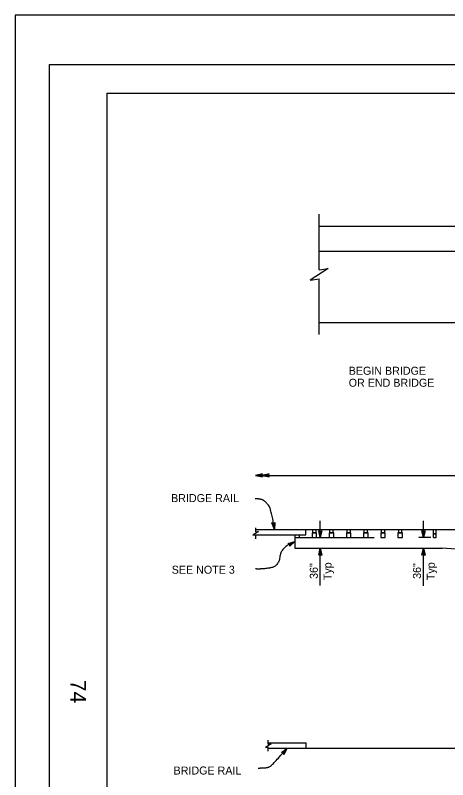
# Model space of a CAD drawing. Extents: x -893 to 867, y -474 to 712.
# Drawn here: x -893 to -515, y 43 to 712 of the extents above; entities that cross this region are included whole.
import ezdxf

# ---------------------------------------------------------------- set-up
doc = ezdxf.new("R2010")
doc.units = 0
for name, color, linetype in [('10 Sheet Format', 7, 'Continuous'), ('56 Stage 3 Anno', 7, 'Continuous'), ('57 Undefined', 7, 'Continuous'), ('60 Nongeo Data', 7, 'Continuous')]:
    doc.layers.add(name, color=color, linetype=linetype)

msp = doc.modelspace()

# ---------------------------------------------------------------- linework, layer by layer
at = {"layer": '10 Sheet Format'}
for q in [(811.55, 643.96), (-813.45, -406.04)]:
    msp.add_line((-813.45, 643.96), q, dxfattribs=at)
for points in [[(-893.45, -474.04), (866.55, -474.04), (866.55, 711.96), (-893.45, 711.96)], [(-863.43, 668.96), (836.57, 668.96), (836.57, -431.04), (-863.43, -431.04)], [(-863.43, 668.96), (836.57, 668.96), (836.57, -431.04), (-863.43, -431.04)]]:
    msp.add_lwpolyline(points, close=True, dxfattribs=at)
at = {"layer": '56 Stage 3 Anno'}
for p, q in [((-683.48, 309.43), (-683.48, 309.43)), ((-677.64, 309.43), (-677.64, 309.43)), ((-677.48, 310.77), (-677.48, 310.77)), ((-677.48, 308.1), (-677.48, 308.1)), ((-671.64, 310.77), (-671.64, 310.77)), ((-671.64, 308.1), (-671.64, 308.1)), ((-626.82, 254.95), (-626.82, 269.57)), ((-536.63, 254.98), (-536.63, 269.61)), ((-628.15, 260.95), (-628.15, 260.95)), ((-625.48, 260.95), (-625.48, 260.95)), ((-537.96, 260.98), (-537.96, 260.98)), ((-535.29, 260.98), (-535.29, 260.98)), ((-683.48, 257.38), (-639.59, 257.38)), ((-626.82, 254.95), (-626.82, 254.95)), ((-530.26, 254.98), (-540.62, 254.98)), ((-536.63, 254.98), (-536.63, 254.98)), ((-626.82, 212.91), (-626.82, 245.61)), ((-626.82, 245.61), (-626.82, 245.61)), ((-536.63, 212.67), (-536.63, 245.61)), ((-536.63, 245.61), (-536.63, 245.61)), ((-628.16, 239.61), (-628.16, 239.61)), ((-625.49, 239.61), (-625.49, 239.61)), ((-537.97, 239.61), (-537.97, 239.61)), ((-535.3, 239.61), (-535.3, 239.61)), ((-660.8, 67.01), (-660.8, 67.01)), ((-655.83, 70.62), (-655.83, 70.62)), ((-658.8, 65.25), (-658.8, 65.25))]:
    msp.add_line(p, q, dxfattribs=at)
for points in [[(-677.48, 310.77), (-683.48, 309.43), (-677.48, 308.1), (-677.7, 308.45), (-682.09, 309.42), (-677.69, 310.41), (-677.91, 310.06), (-680.72, 309.43), (-677.91, 308.8), (-678.12, 309.16), (-679.34, 309.43), (-678.12, 309.7), (-678.28, 309.43), (-677.48, 308.1), (-678.28, 309.43)], [(-671.64, 310.77), (-677.64, 309.43), (-671.64, 308.1), (-671.85, 308.45), (-676.25, 309.42), (-671.85, 310.41), (-672.06, 310.06), (-674.88, 309.43), (-672.07, 308.8), (-672.28, 309.16), (-673.5, 309.43), (-672.28, 309.7), (-672.44, 309.43), (-671.64, 308.1), (-672.44, 309.43)], [(-666.48, 268.21), (-666.95, 262.18), (-669.08, 267.84), (-668.71, 267.68), (-667.15, 263.53), (-666.8, 267.95), (-667.11, 267.7), (-667.33, 264.87), (-668.33, 267.52), (-667.96, 267.36), (-667.53, 266.22), (-667.43, 267.44), (-667.68, 267.24), (-669.08, 267.84), (-667.68, 267.24)], [(-625.48, 260.95), (-626.82, 254.95), (-628.15, 260.95), (-627.79, 260.73), (-626.82, 256.34), (-625.83, 260.74), (-626.18, 260.52), (-626.81, 257.71), (-627.44, 260.52), (-627.08, 260.31), (-626.81, 259.09), (-626.54, 260.31), (-626.82, 260.15), (-628.15, 260.95), (-626.82, 260.15)], [(-535.29, 260.98), (-536.63, 254.98), (-537.96, 260.98), (-537.61, 260.77), (-536.63, 256.37), (-535.65, 260.77), (-536, 260.56), (-536.63, 257.74), (-537.25, 260.56), (-536.9, 260.34), (-536.63, 259.13), (-536.35, 260.35), (-536.63, 260.18), (-537.96, 260.98), (-536.63, 260.18)], [(-654.84, 249.8), (-649.03, 251.49), (-653.58, 247.5), (-653.56, 247.9), (-650.23, 250.83), (-654.49, 249.59), (-654.14, 249.39), (-651.42, 250.18), (-653.55, 248.31), (-653.53, 248.72), (-652.61, 249.53), (-653.79, 249.18), (-653.52, 249.02), (-653.58, 247.5), (-653.52, 249.02)], [(-628.16, 239.61), (-626.82, 245.61), (-625.48, 239.61), (-625.84, 239.82), (-626.81, 244.21), (-627.8, 239.82), (-627.45, 240.03), (-626.82, 242.84), (-626.19, 240.03), (-626.55, 240.25), (-626.82, 241.46), (-627.09, 240.24), (-626.82, 240.41), (-625.48, 239.61), (-626.82, 240.41)], [(-537.97, 239.61), (-536.63, 245.61), (-535.3, 239.61), (-535.65, 239.82), (-536.63, 244.21), (-537.62, 239.82), (-537.26, 240.03), (-536.63, 242.84), (-536.01, 240.03), (-536.36, 240.25), (-536.63, 241.46), (-536.91, 240.24), (-536.63, 240.41), (-535.3, 239.61), (-536.63, 240.41)], [(-660.8, 67.01), (-655.83, 70.62), (-658.8, 65.24), (-658.93, 65.64), (-656.75, 69.58), (-660.4, 66.94), (-659.99, 66.86), (-657.66, 68.55), (-659.05, 66.03), (-659.18, 66.43), (-658.57, 67.52), (-659.58, 66.78), (-659.27, 66.73), (-658.8, 65.24), (-659.27, 66.73)]]:
    msp.add_lwpolyline(points, close=True, dxfattribs=at)
for points in [[(-666.95, 262.18), (-669.53, 280.22), (-675.36, 287.23), (-680.03, 288.9), (-683.86, 288.9)], [(-649.03, 251.49), (-661.36, 246.53), (-663.05, 230.14), (-676.36, 227.19), (-683.36, 227.52)], [(-681.14, 53.16), (-677.65, 53.6), (-672.85, 53.6), (-668.92, 55.78), (-655.83, 70.62)]]:
    msp.add_open_spline(points, degree=2, dxfattribs=at)
at = {"layer": '60 Nongeo Data'}
for p, q in [((-627.83, 489.3), (-627.83, 537.82)), ((-627.83, 527.32), (-331.12, 527.32)), ((-627.83, 505.67), (408.58, 505.67)), ((-627.83, 432.78), (-627.83, 481.3)), ((-627.83, 443.28), (411.3, 443.28)), ((-683.48, 309.43), (-248.5, 309.43)), ((-683.48, 262.18), (-650.42, 262.18)), ((-683.34, 259.95), (-683.34, 263.42)), ((-650.42, 262.18), (-530.11, 262.18)), ((-639.59, 257.38), (-639.59, 262.18)), ((-633.67, 262.18), (-633.67, 259)), ((-630.49, 259), (-630.49, 262.18)), ((-618.66, 262.18), (-618.66, 259)), ((-615.48, 259), (-615.48, 262.18)), ((-603.66, 262.18), (-603.66, 259)), ((-600.47, 259), (-600.47, 262.18)), ((-588.65, 262.18), (-588.65, 259)), ((-585.46, 259), (-585.46, 262.18)), ((-573.64, 262.18), (-573.64, 259)), ((-570.46, 259), (-570.46, 262.18)), ((-558.63, 262.18), (-558.63, 259)), ((-555.45, 259), (-555.45, 262.18)), ((-530.82, 262.18), (-497.19, 261.87)), ((-530.11, 262.18), (-248.5, 262.18)), ((-528, 258.28), (-528, 262.18)), ((-525.61, 258.28), (-525.61, 262.18)), ((-683.34, 253.97), (-683.34, 257.43)), ((-649.03, 257.38), (-649.03, 245.61)), ((-649.03, 254.98), (-645.14, 254.98)), ((-649.03, 254.95), (-579.89, 254.95)), ((-645.14, 254.98), (-645.14, 257.38)), ((-630.13, 258.99), (-634.03, 258.99)), ((-634.03, 258.99), (-634.03, 254.98)), ((-634.03, 254.98), (-630.13, 254.98)), ((-633.67, 259), (-630.49, 259)), ((-630.13, 254.98), (-630.13, 258.99)), ((-615.12, 258.99), (-619.02, 258.99)), ((-619.02, 258.99), (-619.02, 254.98)), ((-619.02, 254.98), (-615.12, 254.98)), ((-618.66, 259), (-615.48, 259)), ((-615.12, 254.98), (-615.12, 258.99)), ((-600.11, 258.99), (-604.01, 258.99)), ((-604.01, 258.99), (-604.01, 254.98)), ((-604.01, 254.98), (-600.11, 254.98)), ((-603.66, 259), (-600.47, 259)), ((-600.11, 254.98), (-600.11, 258.99)), ((-585.11, 258.99), (-589, 258.99)), ((-589, 258.99), (-589, 254.98)), ((-589, 254.98), (-585.11, 254.98)), ((-588.65, 259), (-585.46, 259)), ((-585.11, 254.98), (-585.11, 258.99)), ((-570.1, 258.99), (-574, 258.99)), ((-574, 258.99), (-574, 254.98)), ((-574, 254.98), (-570.1, 254.98)), ((-573.64, 259), (-570.46, 259)), ((-570.1, 254.98), (-570.1, 258.99)), ((-555.09, 258.99), (-558.99, 258.99)), ((-558.99, 258.99), (-558.99, 254.98)), ((-558.99, 254.98), (-555.09, 254.98)), ((-558.63, 259), (-555.45, 259)), ((-555.09, 254.98), (-555.09, 258.99)), ((-528, 255.13), (-528, 258.28)), ((-525.61, 258.28), (-528, 258.28)), ((-528, 258.28), (-525.61, 258.28)), ((-528, 255.13), (-525.61, 255.13)), ((-525.61, 255.13), (-525.61, 258.28)), ((-649.03, 245.61), (-520.3, 245.61)), ((-248.69, 228.66), (-520.49, 245.61)), ((-672.37, 74.15), (-672.37, 77.61)), ((-672.37, 75.39), (-639.31, 75.39)), ((-639.31, 70.59), (-639.31, 75.39)), ((-672.37, 68.16), (-672.37, 71.63)), ((-672.37, 70.59), (-639.31, 70.59)), ((-672.37, 70.59), (-248.5, 70.59))]:
    msp.add_line(p, q, dxfattribs=at)
for points in [[(-627.83, 489.3), (-619.83, 490.3), (-635.83, 480.3), (-627.83, 481.3)], [(-683.34, 259.95), (-680.82, 260.27), (-685.86, 257.12), (-683.34, 257.43)], [(-672.37, 74.15), (-669.85, 74.46), (-674.89, 71.31), (-672.37, 71.63)]]:
    msp.add_lwpolyline(points, dxfattribs=at)

# ---------------------------------------------------------------- texts
at = {"layer": '10 Sheet Format'}
msp.add_text('74', height=13.779, rotation=270, dxfattribs=at).set_placement((-845.33, 130.57))
at = {"layer": '57 Undefined'}
for s, p in [('BEGIN BRIDGE', (-602.02, 397.45)), ('OR END BRIDGE', (-602.02, 386.95)), ('BRIDGE RAIL', (-757.28, 286.03)), ('SEE NOTE 3', (-756.73, 223.35)), ('BRIDGE RAIL', (-755.11, 47.68))]:
    msp.add_text(s, height=7, dxfattribs=at).set_placement(p)
for s, p in [('36"', (-629.04, 218.81)), ('Typ', (-617.04, 217.72)), ('36"', (-538.85, 218.84)), ('Typ', (-526.85, 217.76))]:
    msp.add_text(s, height=7, rotation=90, dxfattribs=at).set_placement(p)

doc.saveas('drawing.dxf')
